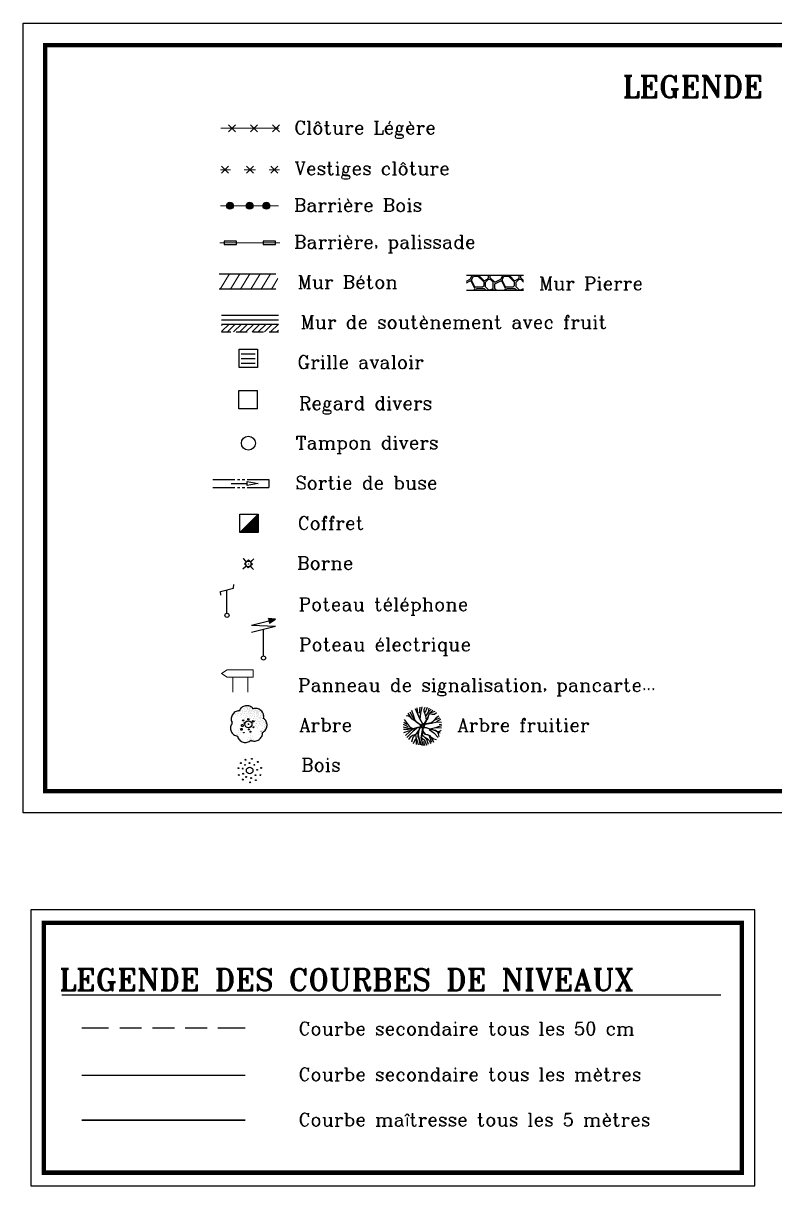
# Model space of a CAD drawing. Header units: metres. Extents: x 9606 to 9900, y 4805 to 4952.
# Drawn here: x 9752.2 to 9769.39, y 4862.9 to 4889.5 of the extents above; entities that cross this region are included whole.
import ezdxf
from ezdxf.enums import TextEntityAlignment as Align

# ---------------------------------------------------------------- set-up
doc = ezdxf.new("R2010")
doc.units = ezdxf.units.M
doc.header["$LTSCALE"] = 2
doc.set_wipeout_variables(frame=1)
doc.header["$PDMODE"] = 32
doc.header["$PDSIZE"] = 0.16
doc.layers.add('Légende Topo', color=7, linetype='Continuous')
doc.layers.add('Wipeout', color=255, linetype='Continuous')
doc.styles.add('ROMANS', font='ROMANC.shx', dxfattribs={"height": 0.36})
doc.styles.add('Romant', font='romant.shx', dxfattribs={"oblique": 13.5, "height": 0.5})

msp = doc.modelspace()

# ---------------------------------------------------------------- wipeouts: each hides what was drawn before it
at = {"lineweight": 30}
for points in [[(9752.202, 4889.504), (9785.612, 4889.504), (9785.612, 4871.428), (9752.202, 4871.428)], [(9752.372, 4869.213), (9768.94, 4869.213), (9768.94, 4862.896), (9752.372, 4862.896)]]:
    msp.add_wipeout(points, dxfattribs=at).dxf.layer = 'Wipeout'

# ---------------------------------------------------------------- next in the draw order: hatches: boundary and pattern name
at = {"layer": 'Légende Topo'}
h = msp.add_hatch(color=256, dxfattribs=at)
edge = h.paths.add_edge_path()
edge.add_arc((9756.931, 4885.327), 0.0801, 0, 360)
h = msp.add_hatch(color=256, dxfattribs=at)
edge = h.paths.add_edge_path()
edge.add_arc((9757.38, 4885.327), 0.0801, 0, 360)
h = msp.add_hatch(color=256, dxfattribs=at)
edge = h.paths.add_edge_path()
edge.add_arc((9757.765, 4885.327), 0.0801, 0, 360)

# ---------------------------------------------------------------- next in the draw order: linework, layer by layer
at = {"layer": 'Légende Topo', "lineweight": 9}
for p, q in [((9756.724, 4887.099), (9758.052, 4887.099)), ((9756.714, 4886.15), (9756.946, 4886.15)), ((9757.259, 4886.15), (9757.517, 4886.15)), ((9757.83, 4886.15), (9758.062, 4886.15)), ((9756.716, 4885.327), (9758.044, 4885.327)), ((9756.696, 4884.478), (9758.074, 4884.478))]:
    msp.add_line(p, q, dxfattribs=at)
at = {"layer": 'Légende Topo', "lineweight": -3}
for p, q in [((9756.896, 4887.179), (9757.056, 4887.019)), ((9756.896, 4887.019), (9757.056, 4887.179)), ((9757.4, 4887.179), (9757.56, 4887.019)), ((9757.4, 4887.019), (9757.56, 4887.179)), ((9757.904, 4887.179), (9758.064, 4887.019)), ((9757.904, 4887.019), (9758.064, 4887.179)), ((9756.74, 4886.23), (9756.9, 4886.07)), ((9756.74, 4886.07), (9756.9, 4886.23)), ((9757.31, 4886.232), (9757.47, 4886.072)), ((9757.31, 4886.072), (9757.47, 4886.232)), ((9757.868, 4886.23), (9758.028, 4886.07)), ((9757.868, 4886.07), (9758.028, 4886.23))]:
    msp.add_line(p, q, dxfattribs=at)
at = {"layer": 'Légende Topo', "color": 251}
for p, q in [((9762.343, 4883.601), (9762.429, 4883.644)), ((9762.343, 4883.566), (9762.429, 4883.609)), ((9762.429, 4883.643), (9762.464, 4883.713)), ((9762.464, 4883.574), (9762.429, 4883.609)), ((9762.464, 4883.714), (9762.464, 4883.736)), ((9762.464, 4883.643), (9762.499, 4883.713)), ((9762.464, 4883.609), (9762.464, 4883.644)), ((9762.534, 4883.469), (9762.464, 4883.609)), ((9762.534, 4883.434), (9762.464, 4883.574)), ((9762.499, 4883.714), (9762.604, 4883.714)), ((9762.744, 4883.574), (9762.604, 4883.714)), ((9762.639, 4883.714), (9762.639, 4883.736)), ((9762.744, 4883.609), (9762.639, 4883.714)), ((9762.744, 4883.609), (9762.814, 4883.644)), ((9762.744, 4883.504), (9762.744, 4883.574)), ((9762.779, 4883.574), (9762.849, 4883.644)), ((9762.779, 4883.469), (9762.779, 4883.574)), ((9762.814, 4883.644), (9762.849, 4883.679)), ((9762.849, 4883.679), (9762.849, 4883.736)), ((9762.849, 4883.644), (9762.884, 4883.644)), ((9762.884, 4883.679), (9762.884, 4883.736)), ((9762.989, 4883.574), (9762.884, 4883.679)), ((9762.954, 4883.574), (9762.884, 4883.644)), ((9762.954, 4883.434), (9762.954, 4883.574)), ((9762.989, 4883.574), (9763.129, 4883.644)), ((9762.989, 4883.539), (9763.129, 4883.609)), ((9762.989, 4883.434), (9762.989, 4883.539)), ((9763.129, 4883.643), (9763.164, 4883.713)), ((9763.164, 4883.574), (9763.129, 4883.609)), ((9763.164, 4883.714), (9763.164, 4883.736)), ((9763.164, 4883.643), (9763.199, 4883.713)), ((9763.164, 4883.609), (9763.164, 4883.644)), ((9763.234, 4883.469), (9763.164, 4883.609)), ((9763.234, 4883.434), (9763.164, 4883.574)), ((9763.199, 4883.714), (9763.304, 4883.714)), ((9763.444, 4883.574), (9763.304, 4883.714)), ((9763.339, 4883.714), (9763.339, 4883.736)), ((9763.444, 4883.609), (9763.339, 4883.714)), ((9763.444, 4883.609), (9763.514, 4883.644)), ((9763.444, 4883.504), (9763.444, 4883.574)), ((9763.479, 4883.574), (9763.549, 4883.644)), ((9763.479, 4883.469), (9763.479, 4883.574)), ((9763.514, 4883.644), (9763.549, 4883.679)), ((9763.549, 4883.679), (9763.549, 4883.736)), ((9763.549, 4883.644), (9763.584, 4883.644)), ((9763.584, 4883.679), (9763.584, 4883.736)), ((9763.646, 4883.616), (9763.584, 4883.679)), ((9763.646, 4883.581), (9763.584, 4883.644)), ((9762.51, 4883.386), (9762.534, 4883.434)), ((9762.534, 4883.469), (9762.709, 4883.469)), ((9762.545, 4883.386), (9762.569, 4883.433)), ((9762.569, 4883.434), (9762.744, 4883.434)), ((9762.709, 4883.469), (9762.744, 4883.504)), ((9762.791, 4883.386), (9762.744, 4883.434)), ((9762.849, 4883.399), (9762.779, 4883.469)), ((9762.849, 4883.399), (9762.884, 4883.399)), ((9762.884, 4883.399), (9762.954, 4883.434)), ((9762.906, 4883.386), (9762.919, 4883.399)), ((9762.919, 4883.399), (9762.989, 4883.399)), ((9763.036, 4883.386), (9762.989, 4883.434)), ((9763.001, 4883.386), (9762.989, 4883.399)), ((9763.21, 4883.386), (9763.234, 4883.434)), ((9763.234, 4883.469), (9763.409, 4883.469)), ((9763.245, 4883.386), (9763.269, 4883.433)), ((9763.269, 4883.434), (9763.444, 4883.434)), ((9763.409, 4883.469), (9763.444, 4883.504)), ((9763.491, 4883.386), (9763.444, 4883.434)), ((9763.549, 4883.399), (9763.479, 4883.469)), ((9763.549, 4883.399), (9763.584, 4883.399)), ((9763.584, 4883.399), (9763.646, 4883.43)), ((9763.606, 4883.386), (9763.619, 4883.399)), ((9763.619, 4883.399), (9763.646, 4883.399))]:
    msp.add_line(p, q, dxfattribs=at)
at = {"layer": 'Légende Topo', "linetype": 'ByBlock'}
for p, q in [((9757.191, 4881.936), (9757.511, 4881.936)), ((9757.191, 4881.831), (9757.511, 4881.831)), ((9757.191, 4881.726), (9757.511, 4881.726))]:
    msp.add_line(p, q, dxfattribs=at)
at = {"layer": 'Légende Topo'}
for p, q in [((9757.558, 4880.68), (9757.137, 4880.68)), ((9757.155, 4877.847), (9757.575, 4878.267)), ((9757.167, 4877.847), (9757.575, 4878.255)), ((9757.179, 4877.847), (9757.575, 4878.243)), ((9757.191, 4877.847), (9757.575, 4878.231)), ((9757.203, 4877.847), (9757.575, 4878.22)), ((9757.215, 4877.847), (9757.575, 4878.208)), ((9757.227, 4877.847), (9757.575, 4878.196)), ((9757.575, 4878.267), (9757.575, 4877.847)), ((9757.239, 4877.847), (9757.575, 4878.184)), ((9757.25, 4877.847), (9757.575, 4878.172)), ((9757.262, 4877.847), (9757.575, 4878.16)), ((9757.274, 4877.847), (9757.575, 4878.148)), ((9757.286, 4877.847), (9757.575, 4878.136)), ((9757.298, 4877.847), (9757.575, 4878.124)), ((9757.31, 4877.847), (9757.575, 4878.113)), ((9757.322, 4877.847), (9757.575, 4878.101)), ((9757.334, 4877.847), (9757.575, 4878.089)), ((9757.345, 4877.847), (9757.575, 4878.077)), ((9757.357, 4877.847), (9757.575, 4878.065)), ((9757.369, 4877.847), (9757.575, 4878.053)), ((9757.381, 4877.847), (9757.575, 4878.041)), ((9757.393, 4877.847), (9757.575, 4878.029)), ((9757.405, 4877.847), (9757.575, 4878.018)), ((9757.417, 4877.847), (9757.575, 4878.006)), ((9757.429, 4877.847), (9757.575, 4877.994)), ((9757.441, 4877.847), (9757.575, 4877.982)), ((9757.452, 4877.847), (9757.575, 4877.97)), ((9757.464, 4877.847), (9757.575, 4877.958)), ((9757.476, 4877.847), (9757.575, 4877.946)), ((9757.488, 4877.847), (9757.575, 4877.934)), ((9757.575, 4877.847), (9757.155, 4877.847)), ((9757.5, 4877.847), (9757.575, 4877.922)), ((9757.512, 4877.847), (9757.575, 4877.911)), ((9757.524, 4877.847), (9757.575, 4877.899)), ((9757.536, 4877.847), (9757.575, 4877.887)), ((9757.547, 4877.847), (9757.575, 4877.875)), ((9757.559, 4877.847), (9757.575, 4877.863))]:
    msp.add_line(p, q, dxfattribs=at)
at = {"layer": 'Légende Topo', "color": 3}
for p, q in [((9757.013, 4876.571), (9757.017, 4876.657)), ((9756.718, 4876.497), (9757.013, 4876.571)), ((9756.719, 4876.411), (9756.718, 4876.497)), ((9756.863, 4876.513), (9756.864, 4876.534)), ((9756.863, 4875.999), (9756.863, 4876.513)), ((9757.01, 4873.676), (9757.01, 4873.676)), ((9757.015, 4873.708), (9757.015, 4873.708)), ((9757.059, 4873.683), (9757.059, 4873.683)), ((9757.064, 4873.716), (9757.064, 4873.716)), ((9757.086, 4873.749), (9757.086, 4873.749)), ((9757.111, 4873.701), (9757.111, 4873.701)), ((9757.12, 4873.747), (9757.12, 4873.747)), ((9757.131, 4873.713), (9757.131, 4873.713)), ((9757.16, 4873.765), (9757.16, 4873.765)), ((9757.161, 4873.803), (9757.162, 4873.805)), ((9757.162, 4873.715), (9757.162, 4873.715)), ((9757.171, 4873.761), (9757.171, 4873.761)), ((9757.189, 4873.816), (9757.189, 4873.816)), ((9757.197, 4873.71), (9757.197, 4873.71)), ((9757.202, 4873.68), (9757.202, 4873.68)), ((9757.213, 4873.729), (9757.213, 4873.729)), ((9757.223, 4873.775), (9757.223, 4873.775)), ((9757.226, 4873.761), (9757.226, 4873.761)), ((9757.232, 4873.822), (9757.232, 4873.822)), ((9757.237, 4873.869), (9757.237, 4873.869)), ((9757.255, 4873.813), (9757.255, 4873.813)), ((9757.255, 4873.696), (9757.255, 4873.696)), ((9757.263, 4873.706), (9757.263, 4873.706)), ((9757.265, 4873.743), (9757.265, 4873.743)), ((9757.274, 4873.789), (9757.274, 4873.789)), ((9757.283, 4873.836), (9757.283, 4873.836)), ((9757.284, 4873.865), (9757.284, 4873.865)), ((9757.292, 4873.758), (9757.292, 4873.758)), ((9757.304, 4873.783), (9757.304, 4873.783)), ((9757.307, 4873.71), (9757.307, 4873.71)), ((9757.309, 4873.854), (9757.309, 4873.854)), ((9757.316, 4873.757), (9757.316, 4873.757)), ((9757.321, 4873.883), (9757.321, 4873.883)), ((9757.321, 4873.81), (9757.321, 4873.81)), ((9757.325, 4873.803), (9757.325, 4873.803)), ((9757.33, 4873.703), (9757.33, 4873.703)), ((9757.334, 4873.85), (9757.334, 4873.85)), ((9757.341, 4873.827), (9757.341, 4873.827)), ((9757.348, 4873.678), (9757.348, 4873.678)), ((9757.35, 4873.862), (9757.35, 4873.862)), ((9757.352, 4873.805), (9757.352, 4873.805)), ((9757.358, 4873.724), (9757.358, 4873.724)), ((9757.359, 4873.755), (9757.359, 4873.755)), ((9757.367, 4873.771), (9757.367, 4873.771)), ((9757.367, 4873.706), (9757.367, 4873.706)), ((9757.371, 4873.839), (9757.371, 4873.839)), ((9757.376, 4873.817), (9757.376, 4873.817)), ((9757.381, 4873.743), (9757.381, 4873.743)), ((9757.388, 4873.807), (9757.388, 4873.807)), ((9757.395, 4873.832), (9757.395, 4873.832)), ((9757.395, 4873.768), (9757.395, 4873.768)), ((9757.396, 4873.7), (9757.396, 4873.7)), ((9757.407, 4873.847), (9757.407, 4873.847)), ((9757.409, 4873.738), (9757.409, 4873.738)), ((9757.412, 4873.816), (9757.412, 4873.816)), ((9757.418, 4873.785), (9757.418, 4873.785)), ((9757.425, 4873.752), (9757.425, 4873.752)), ((9757.425, 4873.712), (9757.425, 4873.712)), ((9757.428, 4873.831), (9757.428, 4873.831)), ((9757.447, 4873.78), (9757.447, 4873.78)), ((9757.451, 4873.706), (9757.451, 4873.706)), ((9757.454, 4873.804), (9757.454, 4873.804)), ((9757.46, 4873.752), (9757.46, 4873.752)), ((9757.462, 4873.697), (9757.462, 4873.697)), ((9757.464, 4873.813), (9757.464, 4873.813)), ((9757.469, 4873.799), (9757.469, 4873.799)), ((9757.485, 4873.775), (9757.485, 4873.775)), ((9757.491, 4873.749), (9757.491, 4873.749)), ((9757.493, 4873.673), (9757.493, 4873.673)), ((9757.502, 4873.72), (9757.502, 4873.72)), ((9757.511, 4873.766), (9757.511, 4873.766)), ((9757.52, 4873.801), (9757.52, 4873.801)), ((9757.528, 4873.748), (9757.528, 4873.748)), ((9757.529, 4873.694), (9757.529, 4873.694)), ((9757.537, 4873.717), (9757.537, 4873.717)), ((9757.538, 4873.777), (9757.538, 4873.777)), ((9757.544, 4873.687), (9757.544, 4873.687)), ((9757.553, 4873.734), (9757.553, 4873.734)), ((9757.558, 4873.746), (9757.558, 4873.746)), ((9757.563, 4873.78), (9757.563, 4873.78)), ((9757.571, 4873.704), (9757.572, 4873.707)), ((9757.58, 4873.76), (9757.58, 4873.76)), ((9757.587, 4873.797), (9757.587, 4873.797)), ((9757.593, 4873.727), (9757.591, 4873.728)), ((9757.595, 4873.701), (9757.595, 4873.701)), ((9757.595, 4873.691), (9757.595, 4873.691)), ((9757.605, 4873.748), (9757.605, 4873.748)), ((9757.606, 4873.771), (9757.606, 4873.771)), ((9757.61, 4873.801), (9757.611, 4873.804)), ((9757.624, 4873.743), (9757.624, 4873.743)), ((9757.625, 4873.703), (9757.625, 4873.703)), ((9757.647, 4873.736), (9757.647, 4873.736)), ((9757.647, 4873.715), (9757.647, 4873.715)), ((9757.656, 4873.762), (9757.656, 4873.762)), ((9757.661, 4873.688), (9757.661, 4873.688)), ((9757.672, 4873.724), (9757.672, 4873.724)), ((9757.688, 4873.682), (9757.688, 4873.682)), ((9761.091, 4873.581), (9761.005, 4873.711)), ((9761.048, 4873.744), (9761.105, 4873.631)), ((9761.084, 4873.783), (9761.124, 4873.675)), ((9761.124, 4873.675), (9761.159, 4873.554)), ((9761.167, 4873.821), (9761.265, 4873.594)), ((9761.21, 4873.838), (9761.223, 4873.705)), ((9761.223, 4873.705), (9761.273, 4873.586)), ((9761.272, 4873.851), (9761.262, 4873.712)), ((9761.29, 4873.715), (9761.273, 4873.576)), ((9761.323, 4873.855), (9761.29, 4873.715)), ((9761.374, 4873.797), (9761.398, 4873.848)), ((9761.374, 4873.753), (9761.374, 4873.797)), ((9761.415, 4873.646), (9761.374, 4873.753)), ((9761.415, 4873.767), (9761.384, 4873.73)), ((9761.467, 4873.736), (9761.414, 4873.654)), ((9761.44, 4873.84), (9761.415, 4873.767)), ((9761.486, 4873.707), (9761.435, 4873.559)), ((9761.491, 4873.706), (9761.439, 4873.558)), ((9761.483, 4873.829), (9761.467, 4873.736)), ((9761.467, 4873.736), (9761.534, 4873.807)), ((9761.574, 4873.785), (9761.486, 4873.707)), ((9761.616, 4873.754), (9761.491, 4873.706)), ((9761.559, 4873.686), (9761.492, 4873.7)), ((9761.608, 4873.686), (9761.559, 4873.686)), ((9761.655, 4873.717), (9761.608, 4873.686)), ((9756.961, 4873.446), (9756.961, 4873.446)), ((9756.967, 4873.623), (9756.967, 4873.623)), ((9756.973, 4873.53), (9756.974, 4873.526)), ((9756.985, 4873.487), (9756.985, 4873.487)), ((9757.102, 4873.661), (9757.102, 4873.661)), ((9757.168, 4873.658), (9757.168, 4873.658)), ((9757.205, 4873.603), (9757.205, 4873.603)), ((9757.234, 4873.655), (9757.234, 4873.655)), ((9757.26, 4873.463), (9757.26, 4873.463)), ((9757.271, 4873.6), (9757.271, 4873.6)), ((9757.288, 4873.617), (9757.288, 4873.617)), ((9757.296, 4873.443), (9757.296, 4873.443)), ((9757.297, 4873.664), (9757.297, 4873.664)), ((9757.298, 4873.49), (9757.298, 4873.49)), ((9757.3, 4873.536), (9757.3, 4873.536)), ((9757.301, 4873.652), (9757.301, 4873.652)), ((9757.309, 4873.545), (9757.309, 4873.545)), ((9757.332, 4873.423), (9757.332, 4873.423)), ((9757.334, 4873.469), (9757.334, 4873.469)), ((9757.337, 4873.516), (9757.337, 4873.516)), ((9757.338, 4873.597), (9757.338, 4873.597)), ((9757.339, 4873.631), (9757.339, 4873.631)), ((9757.367, 4873.648), (9757.367, 4873.648)), ((9757.371, 4873.449), (9757.371, 4873.449)), ((9757.373, 4873.495), (9757.373, 4873.495)), ((9757.375, 4873.542), (9757.375, 4873.542)), ((9757.398, 4873.664), (9757.398, 4873.664)), ((9757.404, 4873.593), (9757.404, 4873.593)), ((9757.407, 4873.429), (9757.407, 4873.429)), ((9757.409, 4873.475), (9757.409, 4873.475)), ((9757.411, 4873.521), (9757.411, 4873.521)), ((9757.433, 4873.645), (9757.433, 4873.645)), ((9757.441, 4873.539), (9757.441, 4873.539)), ((9757.442, 4873.659), (9757.442, 4873.659)), ((9757.445, 4873.455), (9757.445, 4873.455)), ((9757.45, 4873.432), (9757.45, 4873.432)), ((9757.47, 4873.59), (9757.47, 4873.59)), ((9757.474, 4873.58), (9757.474, 4873.58)), ((9757.479, 4873.484), (9757.479, 4873.484)), ((9757.484, 4873.627), (9757.484, 4873.627)), ((9757.499, 4873.642), (9757.499, 4873.642)), ((9757.508, 4873.535), (9757.508, 4873.535)), ((9757.516, 4873.547), (9757.516, 4873.547)), ((9757.516, 4873.429), (9757.516, 4873.429)), ((9757.525, 4873.594), (9757.525, 4873.594)), ((9757.535, 4873.641), (9757.535, 4873.641)), ((9757.537, 4873.587), (9757.537, 4873.587)), ((9757.545, 4873.48), (9757.545, 4873.48)), ((9757.549, 4873.468), (9757.549, 4873.468)), ((9757.558, 4873.515), (9757.558, 4873.515)), ((9757.562, 4873.665), (9757.562, 4873.665)), ((9757.566, 4873.639), (9757.566, 4873.639)), ((9757.567, 4873.561), (9757.567, 4873.561)), ((9757.574, 4873.532), (9757.574, 4873.532)), ((9757.577, 4873.608), (9757.577, 4873.608)), ((9757.582, 4873.426), (9757.582, 4873.426)), ((9757.586, 4873.654), (9757.586, 4873.654)), ((9757.6, 4873.624), (9757.6, 4873.624)), ((9757.6, 4873.482), (9757.6, 4873.482)), ((9757.603, 4873.584), (9757.603, 4873.584)), ((9757.609, 4873.529), (9757.609, 4873.529)), ((9757.611, 4873.477), (9757.611, 4873.477)), ((9757.619, 4873.575), (9757.619, 4873.575)), ((9757.628, 4873.622), (9757.628, 4873.622)), ((9757.628, 4873.451), (9757.628, 4873.451)), ((9757.632, 4873.636), (9757.632, 4873.636)), ((9757.637, 4873.668), (9757.637, 4873.668)), ((9757.64, 4873.592), (9757.64, 4873.592)), ((9757.64, 4873.529), (9757.64, 4873.529)), ((9757.649, 4873.422), (9757.649, 4873.422)), ((9757.651, 4873.496), (9757.651, 4873.496)), ((9757.661, 4873.543), (9757.661, 4873.543)), ((9757.662, 4873.615), (9757.662, 4873.615)), ((9757.664, 4873.652), (9757.664, 4873.652)), ((9757.669, 4873.581), (9757.669, 4873.581)), ((9757.67, 4873.589), (9757.67, 4873.589)), ((9757.678, 4873.474), (9757.678, 4873.474)), ((9757.679, 4873.636), (9757.679, 4873.636)), ((9757.683, 4873.548), (9757.683, 4873.548)), ((9757.683, 4873.439), (9757.683, 4873.439)), ((9757.689, 4873.651), (9757.689, 4873.651)), ((9757.699, 4873.594), (9757.699, 4873.594)), ((9757.703, 4873.51), (9757.703, 4873.51)), ((9757.707, 4873.526), (9757.707, 4873.526)), ((9757.712, 4873.557), (9757.712, 4873.557)), ((9757.712, 4873.458), (9757.712, 4873.458)), ((9757.715, 4873.419), (9757.715, 4873.419)), ((9757.731, 4873.502), (9757.731, 4873.502)), ((9757.735, 4873.431), (9757.735, 4873.431)), ((9757.738, 4873.566), (9757.738, 4873.566)), ((9757.744, 4873.478), (9757.744, 4873.478)), ((9757.744, 4873.471), (9757.744, 4873.471)), ((9757.754, 4873.524), (9757.754, 4873.524)), ((9757.76, 4873.412), (9757.76, 4873.412)), ((9757.777, 4873.476), (9757.777, 4873.476)), ((9760.897, 4873.46), (9760.999, 4873.41)), ((9760.908, 4873.51), (9760.979, 4873.459)), ((9761.061, 4873.386), (9760.924, 4873.565)), ((9760.988, 4873.65), (9760.96, 4873.642)), ((9761.018, 4873.641), (9760.988, 4873.65)), ((9761.068, 4873.612), (9761.018, 4873.641)), ((9761.189, 4873.514), (9761.091, 4873.581)), ((9761.105, 4873.631), (9761.177, 4873.527)), ((9761.159, 4873.554), (9761.193, 4873.516)), ((9761.297, 4873.442), (9761.189, 4873.514)), ((9761.193, 4873.516), (9761.296, 4873.447)), ((9761.297, 4873.417), (9761.263, 4873.34)), ((9761.264, 4873.337), (9761.302, 4873.416)), ((9761.265, 4873.594), (9761.326, 4873.482)), ((9761.273, 4873.586), (9761.329, 4873.483)), ((9761.276, 4873.412), (9761.318, 4873.453)), ((9761.318, 4873.453), (9761.289, 4873.404)), ((9761.296, 4873.447), (9761.349, 4873.451)), ((9761.354, 4873.448), (9761.297, 4873.442)), ((9761.302, 4873.416), (9761.297, 4873.417)), ((9761.349, 4873.368), (9761.302, 4873.413)), ((9761.318, 4873.461), (9761.354, 4873.463)), ((9761.326, 4873.482), (9761.371, 4873.424)), ((9761.329, 4873.483), (9761.357, 4873.469)), ((9761.349, 4873.451), (9761.349, 4873.368)), ((9761.351, 4873.367), (9761.354, 4873.448)), ((9761.378, 4873.428), (9761.353, 4873.364)), ((9761.354, 4873.463), (9761.378, 4873.428)), ((9761.357, 4873.469), (9761.388, 4873.494)), ((9761.396, 4873.489), (9761.365, 4873.461)), ((9761.366, 4873.453), (9761.445, 4873.468)), ((9761.367, 4873.463), (9761.366, 4873.453)), ((9761.539, 4873.49), (9761.367, 4873.463)), ((9761.388, 4873.494), (9761.429, 4873.555)), ((9761.435, 4873.559), (9761.396, 4873.489)), ((9761.429, 4873.555), (9761.415, 4873.646)), ((9761.445, 4873.468), (9761.544, 4873.486)), ((9761.604, 4873.555), (9761.528, 4873.485)), ((9761.609, 4873.554), (9761.539, 4873.49)), ((9761.544, 4873.486), (9761.671, 4873.515)), ((9761.646, 4873.608), (9761.604, 4873.555)), ((9761.736, 4873.595), (9761.609, 4873.554)), ((9761.713, 4873.646), (9761.646, 4873.608)), ((9761.67, 4873.521), (9761.659, 4873.513)), ((9761.698, 4873.538), (9761.67, 4873.521)), ((9761.671, 4873.515), (9761.768, 4873.508)), ((9761.769, 4873.426), (9761.694, 4873.401)), ((9761.749, 4873.566), (9761.698, 4873.538)), ((9761.768, 4873.455), (9761.719, 4873.445)), ((9757.056, 4873.204), (9757.056, 4873.204)), ((9757.08, 4873.235), (9757.08, 4873.235)), ((9757.102, 4873.188), (9757.102, 4873.188)), ((9757.111, 4873.216), (9757.111, 4873.216)), ((9757.12, 4873.263), (9757.12, 4873.263)), ((9757.122, 4873.144), (9757.12, 4873.146)), ((9757.13, 4873.31), (9757.13, 4873.31)), ((9757.139, 4873.356), (9757.139, 4873.356)), ((9757.145, 4873.231), (9757.145, 4873.231)), ((9757.172, 4873.277), (9757.172, 4873.277)), ((9757.181, 4873.324), (9757.181, 4873.324)), ((9757.294, 4873.397), (9757.294, 4873.397)), ((9757.33, 4873.376), (9757.33, 4873.376)), ((9757.363, 4873.167), (9757.363, 4873.167)), ((9757.368, 4873.402), (9757.368, 4873.402)), ((9757.391, 4873.161), (9757.391, 4873.161)), ((9757.4, 4873.207), (9757.4, 4873.207)), ((9757.405, 4873.382), (9757.405, 4873.382)), ((9757.409, 4873.254), (9757.409, 4873.254)), ((9757.442, 4873.175), (9757.442, 4873.175)), ((9757.487, 4873.377), (9757.487, 4873.377)), ((9757.535, 4873.4), (9757.535, 4873.4)), ((9757.553, 4873.374), (9757.553, 4873.374)), ((9757.642, 4873.292), (9757.64, 4873.29)), ((9757.655, 4873.253), (9757.655, 4873.253)), ((9757.665, 4873.225), (9757.665, 4873.225)), ((9757.675, 4873.273), (9757.675, 4873.273)), ((9757.677, 4873.327), (9757.677, 4873.327)), ((9757.686, 4873.367), (9757.686, 4873.367)), ((9757.711, 4873.347), (9757.711, 4873.347)), ((9757.711, 4873.308), (9757.711, 4873.308)), ((9757.726, 4873.384), (9757.726, 4873.384)), ((9757.752, 4873.364), (9757.752, 4873.364)), ((9757.777, 4873.39), (9757.777, 4873.39)), ((9760.894, 4873.397), (9761.089, 4873.357)), ((9761.01, 4873.337), (9760.899, 4873.339)), ((9760.911, 4873.273), (9761.035, 4873.316)), ((9761.048, 4873.296), (9760.945, 4873.2)), ((9761.124, 4873.3), (9760.981, 4873.159)), ((9761.129, 4873.35), (9761.01, 4873.337)), ((9761.057, 4873.163), (9761.013, 4873.108)), ((9761.122, 4873.351), (9761.048, 4873.296)), ((9761.112, 4873.205), (9761.057, 4873.163)), ((9761.122, 4873.353), (9761.061, 4873.386)), ((9761.118, 4873.155), (9761.087, 4873.049)), ((9761.177, 4873.226), (9761.112, 4873.205)), ((9761.177, 4873.223), (9761.118, 4873.155)), ((9761.225, 4873.382), (9761.122, 4873.353)), ((9761.226, 4873.382), (9761.124, 4873.3)), ((9761.228, 4873.375), (9761.129, 4873.35)), ((9761.224, 4873.283), (9761.177, 4873.226)), ((9761.18, 4873.224), (9761.231, 4873.28)), ((9761.196, 4873.125), (9761.18, 4873.224)), ((9761.263, 4873.34), (9761.224, 4873.283)), ((9761.326, 4873.385), (9761.225, 4873.382)), ((9761.279, 4873.377), (9761.228, 4873.375)), ((9761.231, 4873.28), (9761.264, 4873.337)), ((9761.236, 4873.237), (9761.252, 4873.317)), ((9761.238, 4873.175), (9761.236, 4873.237)), ((9761.254, 4873.314), (9761.238, 4873.236)), ((9761.238, 4873.236), (9761.244, 4873.174)), ((9761.259, 4873.117), (9761.238, 4873.175)), ((9761.244, 4873.174), (9761.272, 4873.083)), ((9761.336, 4873.369), (9761.279, 4873.377)), ((9761.289, 4873.404), (9761.349, 4873.368)), ((9761.309, 4873.148), (9761.345, 4873.379)), ((9761.326, 4873.061), (9761.309, 4873.148)), ((9761.349, 4873.379), (9761.312, 4873.146)), ((9761.312, 4873.146), (9761.371, 4873.102)), ((9761.335, 4873.214), (9761.327, 4873.252)), ((9761.335, 4873.305), (9761.373, 4873.262)), ((9761.346, 4873.193), (9761.335, 4873.214)), ((9761.336, 4873.3), (9761.367, 4873.258)), ((9761.345, 4873.379), (9761.349, 4873.379)), ((9761.368, 4873.176), (9761.346, 4873.193)), ((9761.349, 4873.368), (9761.387, 4873.382)), ((9761.389, 4873.377), (9761.351, 4873.367)), ((9761.367, 4873.258), (9761.395, 4873.229)), ((9761.399, 4873.152), (9761.368, 4873.176)), ((9761.373, 4873.262), (9761.398, 4873.232)), ((9761.387, 4873.382), (9761.422, 4873.382)), ((9761.423, 4873.378), (9761.389, 4873.377)), ((9761.389, 4873.161), (9761.442, 4873.135)), ((9761.395, 4873.229), (9761.456, 4873.219)), ((9761.398, 4873.232), (9761.453, 4873.225)), ((9761.433, 4873.112), (9761.399, 4873.152)), ((9761.422, 4873.382), (9761.52, 4873.349)), ((9761.515, 4873.345), (9761.423, 4873.378)), ((9761.453, 4873.225), (9761.496, 4873.204)), ((9761.456, 4873.219), (9761.481, 4873.208)), ((9761.495, 4873.184), (9761.468, 4873.217)), ((9761.481, 4873.208), (9761.495, 4873.202)), ((9761.489, 4873.34), (9761.596, 4873.263)), ((9761.495, 4873.202), (9761.53, 4873.163)), ((9761.503, 4873.161), (9761.495, 4873.184)), ((9761.496, 4873.204), (9761.536, 4873.162)), ((9761.524, 4873.099), (9761.503, 4873.161)), ((9761.635, 4873.317), (9761.513, 4873.346)), ((9761.632, 4873.374), (9761.515, 4873.345)), ((9761.52, 4873.349), (9761.636, 4873.319)), ((9761.534, 4873.163), (9761.592, 4873.124)), ((9761.536, 4873.162), (9761.591, 4873.049)), ((9761.596, 4873.263), (9761.698, 4873.154)), ((9761.774, 4873.371), (9761.632, 4873.374)), ((9761.694, 4873.401), (9761.634, 4873.375)), ((9761.679, 4873.285), (9761.635, 4873.317)), ((9761.636, 4873.319), (9761.68, 4873.284)), ((9761.715, 4873.288), (9761.679, 4873.285)), ((9761.68, 4873.284), (9761.697, 4873.243)), ((9761.697, 4873.243), (9761.712, 4873.179)), ((9761.738, 4873.257), (9761.712, 4873.265)), ((9761.764, 4873.315), (9761.715, 4873.288)), ((9757.273, 4873.047), (9757.273, 4873.047)), ((9757.321, 4873.054), (9757.321, 4873.054)), ((9757.341, 4873.105), (9757.341, 4873.105)), ((9757.381, 4873.114), (9757.381, 4873.114)), ((9757.404, 4873.131), (9757.404, 4873.131)), ((9757.409, 4873.092), (9757.409, 4873.092)), ((9757.433, 4873.128), (9757.433, 4873.128)), ((9757.464, 4873.1), (9757.464, 4873.1)), ((9757.557, 4873.083), (9757.557, 4873.083)), ((9761.133, 4873.02), (9761.157, 4873.084)), ((9761.157, 4873.084), (9761.193, 4873.122)), ((9761.228, 4873.05), (9761.196, 4873.125)), ((9761.199, 4872.992), (9761.197, 4873.123)), ((9761.245, 4872.988), (9761.228, 4873.05)), ((9761.274, 4873.06), (9761.259, 4873.117)), ((9761.272, 4873.083), (9761.315, 4872.977)), ((9761.283, 4872.987), (9761.274, 4873.06)), ((9761.357, 4872.968), (9761.326, 4873.061)), ((9761.393, 4872.973), (9761.366, 4873.064)), ((9761.371, 4873.102), (9761.396, 4873.064)), ((9761.396, 4873.064), (9761.425, 4872.982)), ((9761.473, 4872.999), (9761.433, 4873.112)), ((9761.442, 4873.135), (9761.475, 4873.104)), ((9761.475, 4873.104), (9761.493, 4873.08)), ((9761.493, 4873.08), (9761.519, 4873.015)), ((9761.547, 4873.045), (9761.524, 4873.099)), ((9761.592, 4873.124), (9761.652, 4873.109))]:
    msp.add_line(p, q, dxfattribs=at)
at = {"layer": 'Légende Topo', "color": 1}
for p, q in [((9757.421, 4875.728), (9757.969, 4875.866)), ((9757.809, 4875.876), (9757.839, 4875.776)), ((9757.969, 4875.866), (9757.809, 4875.876)), ((9757.81, 4875.872), (9757.813, 4875.876)), ((9757.812, 4875.867), (9757.821, 4875.875)), ((9757.814, 4875.861), (9757.828, 4875.875)), ((9757.815, 4875.855), (9757.835, 4875.874)), ((9757.817, 4875.849), (9757.842, 4875.874)), ((9757.819, 4875.843), (9757.849, 4875.874)), ((9757.821, 4875.837), (9757.857, 4875.873)), ((9757.822, 4875.831), (9757.864, 4875.873)), ((9757.824, 4875.825), (9757.871, 4875.872)), ((9757.826, 4875.82), (9757.878, 4875.872)), ((9757.828, 4875.814), (9757.885, 4875.871)), ((9757.829, 4875.808), (9757.893, 4875.871)), ((9757.831, 4875.802), (9757.9, 4875.87)), ((9757.833, 4875.796), (9757.907, 4875.87)), ((9757.835, 4875.79), (9757.914, 4875.87)), ((9757.836, 4875.784), (9757.921, 4875.869)), ((9757.838, 4875.778), (9757.928, 4875.869)), ((9757.839, 4875.776), (9757.969, 4875.866)), ((9757.854, 4875.787), (9757.936, 4875.868)), ((9757.879, 4875.804), (9757.943, 4875.868)), ((9757.904, 4875.821), (9757.95, 4875.867)), ((9757.929, 4875.838), (9757.957, 4875.867)), ((9757.953, 4875.855), (9757.964, 4875.866)), ((9757.421, 4875.728), (9757.971, 4875.704)), ((9757.424, 4875.568), (9757.971, 4875.704)), ((9757.698, 4875.023), (9757.698, 4875.639))]:
    msp.add_line(p, q, dxfattribs=at)
at = {"layer": 'Légende Topo', "flags": 128}
msp.add_lwpolyline([(9752.202, 4871.428), (9752.202, 4889.504), (9785.612, 4889.504), (9785.612, 4871.428)], close=True, dxfattribs=at)
at = {"layer": 'Légende Topo', "lineweight": 25, "const_width": 0.1, "flags": 128}
msp.add_lwpolyline([(9752.702, 4871.928), (9752.702, 4889.004), (9785.112, 4889.004), (9785.112, 4871.928), (9752.702, 4871.928)], dxfattribs=at)
at = {"layer": 'Légende Topo', "lineweight": -3}
for points in [[(9756.802, 4884.518), (9756.802, 4884.438), (9757.082, 4884.438), (9757.082, 4884.518)], [(9757.693, 4884.518), (9757.693, 4884.438), (9757.973, 4884.438), (9757.973, 4884.518)]]:
    msp.add_lwpolyline(points, close=True, dxfattribs=at)
at = {"layer": 'Légende Topo', "lineweight": 25}
for points in [[(9756.681, 4883.768), (9757.984, 4883.768)], [(9762.343, 4883.736), (9763.646, 4883.736)], [(9757.984, 4883.418), (9756.681, 4883.418)], [(9763.646, 4883.386), (9762.343, 4883.386)], [(9756.738, 4882.619), (9758.039, 4882.619)]]:
    msp.add_lwpolyline(points, dxfattribs=at)
at = {"layer": 'Légende Topo', "color": 251, "lineweight": 9}
for points in [[(9756.92, 4883.768), (9756.706, 4883.418)], [(9757.155, 4883.768), (9756.941, 4883.418)], [(9757.389, 4883.768), (9757.175, 4883.418)], [(9757.624, 4883.768), (9757.41, 4883.418)], [(9757.858, 4883.768), (9757.644, 4883.418)], [(9758.029, 4883.664), (9757.878, 4883.418)], [(9756.769, 4882.619), (9756.738, 4882.588)], [(9756.91, 4882.619), (9756.738, 4882.447)], [(9757.051, 4882.619), (9756.871, 4882.439)], [(9757.193, 4882.619), (9757.013, 4882.439)], [(9757.334, 4882.619), (9757.154, 4882.439)], [(9757.476, 4882.619), (9757.296, 4882.439)], [(9757.617, 4882.619), (9757.437, 4882.439)], [(9757.759, 4882.619), (9757.579, 4882.439)], [(9757.9, 4882.619), (9757.72, 4882.439)], [(9758.039, 4882.617), (9757.861, 4882.439)], [(9758.041, 4882.478), (9758.002, 4882.439)]]:
    msp.add_lwpolyline(points, dxfattribs=at)
at = {"layer": 'Légende Topo', "color": 12}
for points in [[(9756.738, 4882.819), (9758.039, 4882.819)], [(9756.738, 4882.719), (9758.039, 4882.719)]]:
    msp.add_lwpolyline(points, dxfattribs=at)
at = {"layer": 'Légende Topo'}
for points in [[(9756.738, 4882.439), (9756.738, 4882.439)], [(9757.137, 4880.68), (9757.137, 4881.1), (9757.558, 4881.1)], [(9757.155, 4877.847), (9757.155, 4878.267), (9757.575, 4878.267)], [(9757.299, 4877.187), (9757.234, 4877.256)], [(9757.293, 4877.193), (9757.238, 4877.254)], [(9757.26, 4877.134), (9757.356, 4877.221), (9757.443, 4877.126), (9757.348, 4877.038), (9757.26, 4877.134)], [(9757.407, 4877.181), (9757.479, 4877.248)], [(9757.415, 4877.188), (9757.476, 4877.244)], [(9757.294, 4877.078), (9757.223, 4877.014)], [(9757.227, 4877.016), (9757.288, 4877.071)], [(9757.402, 4877.074), (9757.467, 4877.003)], [(9757.41, 4877.066), (9757.466, 4877.005)]]:
    msp.add_lwpolyline(points, dxfattribs=at)
at = {"layer": 'Légende Topo', "flags": 128}
for points in [[(9756.738, 4882.439), (9756.951, 4882.439)], [(9757.076, 4882.439), (9757.326, 4882.439)], [(9757.45, 4882.439), (9757.7, 4882.439)], [(9757.826, 4882.439), (9758.038, 4882.439)], [(9757.558, 4880.68), (9757.558, 4881.1)], [(9752.372, 4862.896), (9768.94, 4862.896), (9768.94, 4869.213), (9752.372, 4869.213), (9752.372, 4862.896)], [(9753.088, 4867.265), (9768.161, 4867.265)]]:
    msp.add_lwpolyline(points, dxfattribs=at)
at = {"layer": 'Légende Topo', "linetype": 'ByBlock'}
msp.add_lwpolyline([(9757.561, 4881.621), (9757.141, 4881.621), (9757.141, 4882.041), (9757.561, 4882.041)], close=True, dxfattribs=at)
at = {"layer": 'Légende Topo', "color": 142}
for points in [[(9756.539, 4879.061), (9757.039, 4879.061)], [(9756.539, 4879.061), (9756.539, 4879.061)], [(9756.958, 4878.969), (9757.323, 4878.97), (9757.323, 4879.016), (9757.573, 4878.97), (9757.323, 4878.925), (9757.323, 4878.97)], [(9757.102, 4879.061), (9757.157, 4879.061)], [(9757.212, 4879.061), (9757.268, 4879.061)], [(9757.323, 4879.061), (9757.823, 4879.061)], [(9757.823, 4879.061), (9757.823, 4878.879)], [(9756.538, 4878.88), (9757.039, 4878.879)], [(9757.102, 4878.88), (9757.157, 4878.88)], [(9757.213, 4878.879), (9757.268, 4878.879)], [(9757.323, 4878.88), (9757.823, 4878.879)]]:
    msp.add_lwpolyline(points, dxfattribs=at)
at = {"layer": 'Légende Topo', "lineweight": 9}
for points in [[(9757.34, 4874.534), (9757.465, 4874.534), (9757.465, 4874.707), (9756.865, 4874.707), (9756.735, 4874.621), (9756.865, 4874.534), (9757.336, 4874.534)], [(9756.995, 4874.193), (9756.995, 4874.53)], [(9757.34, 4874.534), (9757.34, 4874.193)]]:
    msp.add_lwpolyline(points, dxfattribs=at)
at = {"layer": 'Légende Topo', "const_width": 0.1, "flags": 128}
msp.add_lwpolyline([(9752.672, 4863.196), (9768.64, 4863.196), (9768.64, 4868.913), (9752.672, 4868.913)], close=True, dxfattribs=at)
at = {"layer": 'Légende Topo', "color": 251, "flags": 128}
for points in [[(9753.54, 4866.512), (9754.154, 4866.512)], [(9754.411, 4866.512), (9754.909, 4866.512)], [(9755.16, 4866.512), (9755.659, 4866.512)], [(9755.909, 4866.512), (9756.408, 4866.512)], [(9756.657, 4866.512), (9757.276, 4866.512)], [(9753.54, 4865.429), (9757.278, 4865.429)]]:
    msp.add_lwpolyline(points, dxfattribs=at)
at = {"layer": 'Légende Topo', "color": 250, "lineweight": 30, "flags": 128}
msp.add_lwpolyline([(9753.54, 4864.401), (9757.278, 4864.401)], dxfattribs=at)
at = {"layer": 'Légende Topo'}
for centre, radius in [((9756.931, 4885.327), 0.0801), ((9757.38, 4885.327), 0.0801), ((9757.765, 4885.327), 0.0801), ((9757.352, 4879.894), 0.16), ((9757.352, 4877.13), 0.0648), ((9757.352, 4877.13), 0.00304), ((9757.352, 4877.13), 2.170495814884451e-15)]:
    msp.add_circle(centre, radius, dxfattribs=at)
at = {"layer": 'Légende Topo', "color": 3}
for centre, radius in [((9756.863, 4875.952), 0.0474), ((9757.289, 4872.647), 0.01), ((9757.434, 4872.667), 0.01), ((9757.124, 4872.453), 0.01), ((9757.18, 4872.571), 0.01), ((9757.222, 4872.445), 0.01), ((9757.275, 4872.531), 0.01), ((9757.382, 4872.399), 0.075), ((9757.378, 4872.57), 0.01), ((9757.489, 4872.531), 0.01), ((9757.554, 4872.415), 0.01), ((9757.57, 4872.596), 0.01), ((9757.646, 4872.46), 0.01), ((9757.137, 4872.298), 0.01), ((9757.223, 4872.193), 0.01), ((9757.234, 4872.326), 0.01), ((9757.3, 4872.253), 0.01), ((9757.396, 4872.13), 0.01), ((9757.416, 4872.227), 0.01), ((9757.515, 4872.294), 0.01), ((9757.523, 4872.18), 0.01), ((9757.626, 4872.297), 0.01)]:
    msp.add_circle(centre, radius, dxfattribs=at)
at = {"layer": 'Légende Topo', "color": 1}
msp.add_circle((9757.698, 4874.975), 0.0474, dxfattribs=at)
at = {"layer": 'Légende Topo', "color": 3}
for centre, start, end in [((9757.144, 4873.581), 120.5891, 151.7852), ((9757.144, 4873.581), 89.3931, 120.5891), ((9757.318, 4873.699), 129.6679, 158.9792), ((9757.318, 4873.699), 100.3566, 129.6679), ((9757.318, 4873.699), 69.1606, 100.3566), ((9757.318, 4873.699), 37.9645, 69.1606), ((9757.519, 4873.637), 78.2393, 107.5506), ((9757.519, 4873.637), 48.928, 78.2393), ((9757.519, 4873.637), 17.732, 48.928), ((9757.519, 4873.637), 346.5359, 17.732), ((9757.128, 4873.371), 140.8217, 172.0177), ((9757.144, 4873.581), 151.7852, 181.0964), ((9757.144, 4873.581), 181.0964, 210.4077), ((9757.596, 4873.44), 26.8107, 56.122), ((9757.596, 4873.44), 326.3034, 357.4994), ((9757.596, 4873.44), 357.4994, 26.8107), ((9757.128, 4873.371), 172.0177, 203.2137), ((9757.128, 4873.371), 203.2137, 232.525), ((9757.128, 4873.371), 232.525, 261.8363), ((9757.282, 4873.227), 192.2502, 223.4463), ((9757.49, 4873.258), 306.0709, 335.3822), ((9757.49, 4873.258), 335.3822, 4.6934), ((9757.596, 4873.44), 295.1074, 326.3034), ((9757.282, 4873.227), 223.4463, 254.6423), ((9757.282, 4873.227), 254.6423, 283.9536), ((9757.282, 4873.227), 283.9536, 313.2649), ((9757.49, 4873.258), 243.6788, 274.8748), ((9757.49, 4873.258), 274.8748, 306.0709)]:
    msp.add_arc(centre, 0.185, start, end, dxfattribs=at)
for centre, major_axis, start_param, end_param in [((9757.217, 4873.428), (0.017, 0.017), 5.497786449560393, 11.78097175673998), ((9757.234, 4873.548), (0.00906, 0.00906), 5.497786449610786, 11.78097175679037), ((9757.264, 4873.486), (0.00679, 0.00679), 5.497786449558071, 11.78097175673766), ((9757.35, 4873.574), (-0.00988, 0.00988), 3.92699, 10.210175), ((9757.463, 4873.527), (0.0129, 0.0129), 5.497786449542799, 11.78097175672239), ((9757.194, 4873.343), (0.0117, 0.0117), 5.497786449547809, 11.7809717567274), ((9757.249, 4873.267), (0.00396, 0.00396), 5.497786449526916, 11.7809717567065), ((9757.362, 4873.342), (-0.00774, 0.00774), 3.92699, 10.210175), ((9757.399, 4873.289), (0.00858, 0.00858), 5.497786449577831, 11.78097175675742), ((9757.473, 4873.39), (-0.00774, 0.00774), 3.92699, 10.210175)]:
    msp.add_ellipse(centre, major_axis=major_axis, ratio=1, start_param=start_param, end_param=end_param, dxfattribs=at)
msp.add_point((9757.354, 4873.459), dxfattribs=at)

# ---------------------------------------------------------------- next in the draw order: texts
at = {"layer": 'Légende Topo', "style": 'Romant'}
msp.add_text('LEGENDE', height=0.5, dxfattribs=at).set_placement((9767.518, 4888.053), align=Align.MIDDLE)
at = {"layer": 'Légende Topo'}
for s, height, style, p in [('Clôture Légère', 0.3, 'ROMANS', (9758.402, 4886.966)), ('Vestiges clôture', 0.3, 'ROMANS', (9758.411, 4886.032)), ('Barrière Bois', 0.3, 'ROMANS', (9758.394, 4885.194)), ('Barrière, palissade', 0.3, 'ROMANS', (9758.397, 4884.35)), ('Mur Béton', 0.3, 'ROMANS', (9758.481, 4883.433)), ('Mur Pierre', 0.3, 'ROMANS', (9764.002, 4883.399)), ('Mur de soutènement avec fruit', 0.3, 'ROMANS', (9758.546, 4882.514)), ('Grille avaloir', 0.3, 'ROMANS', (9758.473, 4881.598)), ('Regard divers', 0.3, 'ROMANS', (9758.508, 4880.658)), ('Tampon divers', 0.3, 'ROMANS', (9758.436, 4879.755)), ('Sortie de buse', 0.3, 'ROMANS', (9758.427, 4878.837)), ('Coffret', 0.3, 'ROMANS', (9758.481, 4877.915)), ('Borne', 0.3, 'ROMANS', (9758.469, 4877.001)), ('Poteau téléphone', 0.3, 'ROMANS', (9758.502, 4876.056)), ('Poteau électrique', 0.3, 'ROMANS', (9758.512, 4875.136)), ('Panneau de signalisation, pancarte...', 0.3, 'ROMANS', (9758.489, 4874.207)), ('Arbre', 0.3, 'ROMANS', (9758.516, 4873.295)), ('Arbre fruitier', 0.3, 'ROMANS', (9762.135, 4873.29)), ('Bois', 0.3, 'ROMANS', (9758.561, 4872.38)), ('LEGENDE DES COURBES DE NIVEAUX', 0.5, 'Romant', (9753.025, 4867.362)), ('Courbe secondaire tous les 50 cm', 0.3, 'ROMANS', (9758.5, 4866.344)), ('Courbe secondaire tous les mètres', 0.3, 'ROMANS', (9758.5, 4865.297)), ('Courbe maîtresse tous les 5 mètres', 0.3, 'ROMANS', (9758.5, 4864.26))]:
    msp.add_text(s, height=height, dxfattribs=dict(at, style=style)).set_placement(p)

doc.saveas('drawing.dxf')
